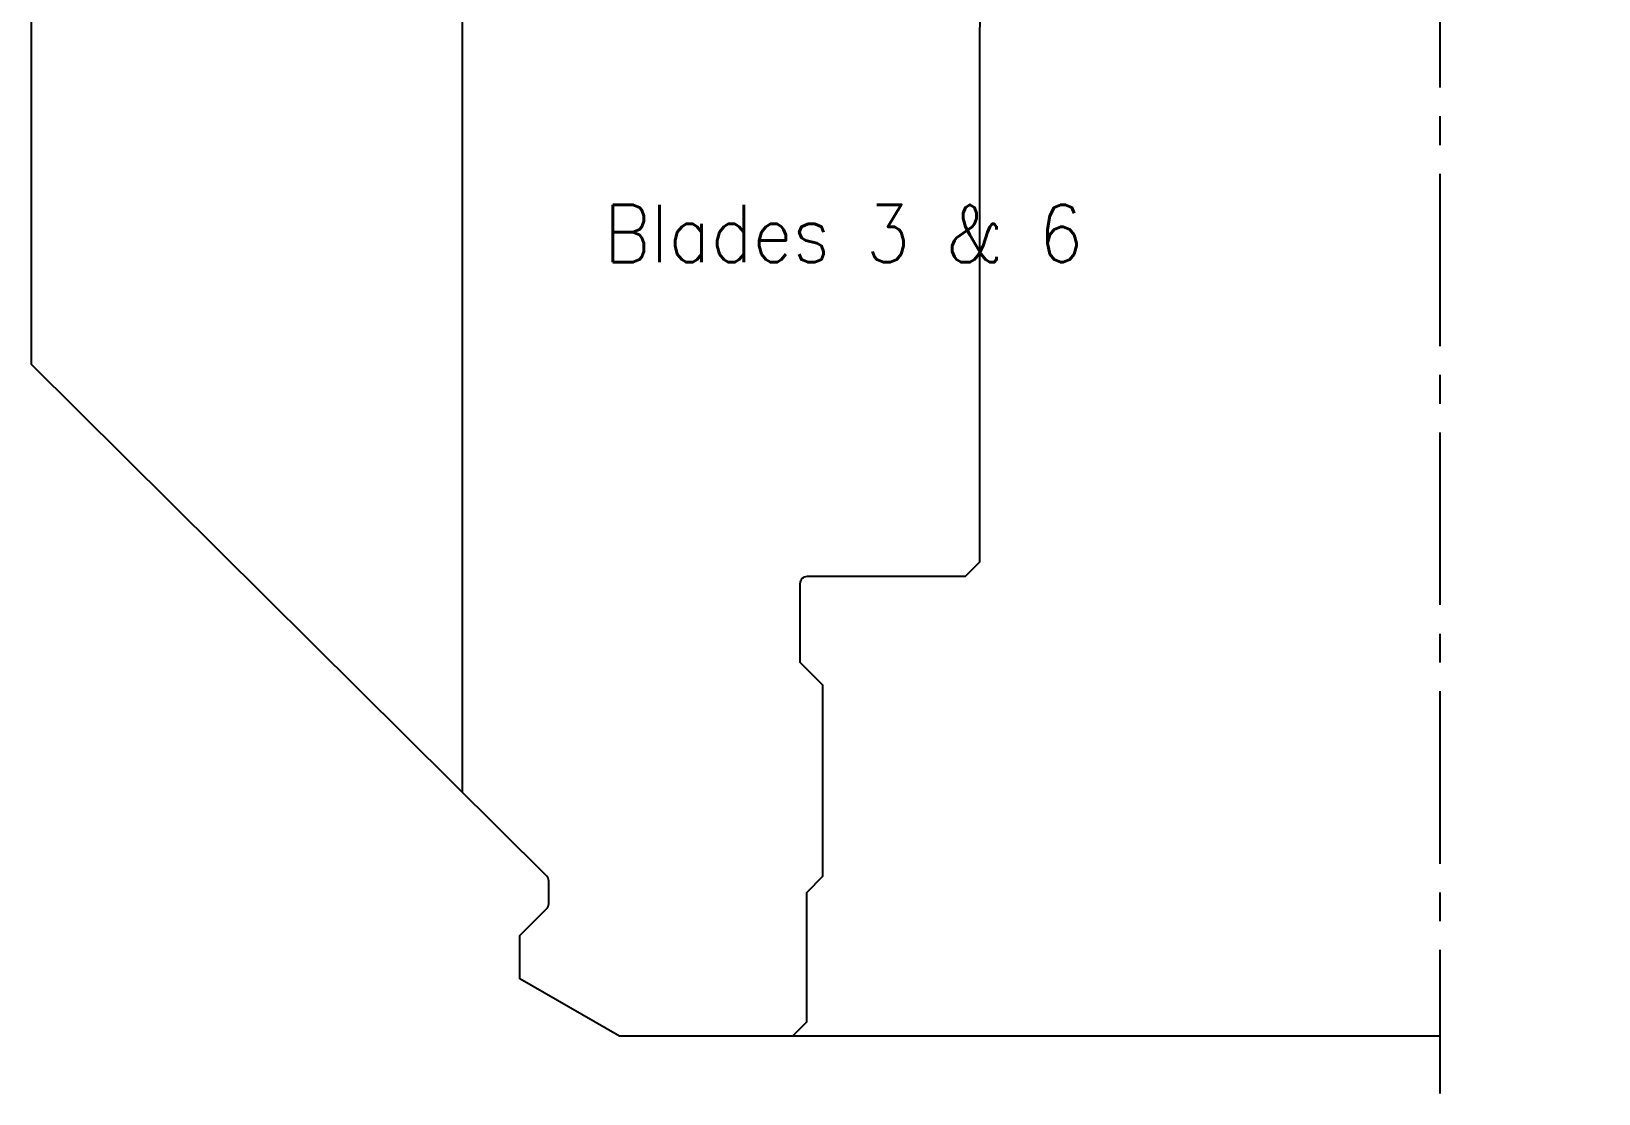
# Model space of a CAD drawing. Extents: x 0 to 34, y 0 to 24.5.
# Drawn here: x 18.82 to 25.64, y 9.97 to 14.59 of the extents above; entities that cross this region are included whole.
import ezdxf

# ---------------------------------------------------------------- set-up
doc = ezdxf.new("R2010")
doc.units = 0
doc.header["$MEASUREMENT"] = 0
doc.linetypes.add('CENTER2', pattern=[1.125, 0.75, -0.125, 0.125, -0.125])
doc.layers.get('0').update_dxf_attribs({"linetype": 'CONTINUOUS'})
doc.layers.get('Defpoints').update_dxf_attribs({"color": 10, "linetype": 'CONTINUOUS'})
for name, color, linetype in [('CDG-37977R1', 7, 'CONTINUOUS'), ('CLine', 5, 'CENTER2'), ('Dims', 4, 'CONTINUOUS'), ('TEXT', 3, 'CONTINUOUS')]:
    doc.layers.add(name, color=color, linetype=linetype)
doc.styles.add('RomanS', font='romans')
doc.dimstyles.get("Standard").update_dxf_attribs({"dimtxt": 0.094, "dimasz": 0.18, "dimexe": 0.0625, "dimexo": 0.0625, "dimgap": 0.09, "dimtad": 0, "dimtih": 1, "dimtoh": 1, "dimdec": 4, "dimzin": 4, "dimdsep": 46, "dimtxsty": 'RomanS', "dimcen": 0.09, "dimazin": 1, "dimtfac": 1, "dimtdec": 4, "dimtofl": 0, "dimtmove": 0, "dimatfit": 1, "dimfxl": 1, "dimtfill": 1, "dimtolj": 1, "dimtzin": 0, "dimarcsym": 0})

# ---------------------------------------------------------------- blocks, each defined once
blk = doc.blocks.new('*D210')
at = {"layer": 'Defpoints', "color": 0}
for p in [(24.9479, 19.5917), (24.9479, 18.1161), (22.2954, 17.884), (24.6374, 17.9118), (24.9479, 9.9667)]:
    blk.add_point(p, dxfattribs=at)
at = {"layer": 'Dims', "color": 0, "lineweight": -2}
for start, end in [(128.95379, 156.97689), (298.02311, 326.04621)]:
    blk.add_arc((24.9479, 18.1161), 0.3717, start, end, dxfattribs=at)
at = {"layer": 'Dims', "color": 0}
for points in [[(24.6354, 18.2567), (24.5762, 18.2661), (24.5776, 18.0837)], [(25.1298, 17.7588), (25.1153, 17.817), (24.9479, 17.7443)]]:
    blk.add_solid(points, dxfattribs=at)
at = {"layer": 'Dims', "color": 0, "insert": (25.3002, 18.2347), "char_height": 0.094, "attachment_point": 5, "style": 'RomanS', "bg_fill": 3, "box_fill_scale": 1.25, "bg_fill_color": 256, "bg_fill_true_color": 13158600, "bg_fill_transparency": 6239368}
blk.add_mtext('\\A1;85.00°', dxfattribs=at)
blk = doc.blocks.new('*D211')
at = {"layer": 'Defpoints', "color": 0}
for p in [(24.9479, 19.5917), (21.8104, 19.5192), (24.7119, 18.8766), (24.9479, 18.6786), (24.9479, 9.9667)]:
    blk.add_point(p, dxfattribs=at)
at = {"layer": 'Dims', "color": 0, "lineweight": -2}
blk.add_line((25.2401, 18.7764), (25.4201, 18.7764), dxfattribs=at)
for start, end in [(18.51308, 90), (22.07026, 56.03513), (198.96487, 232.92974)]:
    blk.add_arc((24.9479, 18.6786), 0.3081, start, end, dxfattribs=at)
at = {"layer": 'Dims', "color": 0}
for points in [[(25.1113, 18.9054), (25.1288, 18.9628), (24.9479, 18.9867)], [(24.6265, 18.5774), (24.6865, 18.5795), (24.6503, 18.7583)]]:
    blk.add_solid(points, dxfattribs=at)
at = {"layer": 'Dims', "color": 0, "insert": (25.716, 18.7764), "char_height": 0.094, "attachment_point": 5, "style": 'RomanS', "bg_fill": 3, "box_fill_scale": 1.25, "bg_fill_color": 256, "bg_fill_true_color": 13158600, "bg_fill_transparency": 3473463}
blk.add_mtext('\\A1;75.00°', dxfattribs=at)

msp = doc.modelspace()

# ---------------------------------------------------------------- linework, layer by layer
at = {"linetype": 'ByBlock', "flags": 128}
msp.add_lwpolyline([(20.69792, 11.27628), (20.69792, 16.14065, -0.3888787), (22.2954, 17.88399), (24.94792, 18.11605)], format="xyb", dxfattribs=at)
at = {"layer": 'CDG-37977R1', "color": 7, "linetype": 'Continuous', "flags": 128}
for points in [[(24.94792, 10.21665), (21.38093, 10.21665), (20.94792, 10.46665), (20.94792, 10.65415), (21.06377, 10.77, 0.1989124), (21.07292, 10.7921), (21.07292, 10.89114, 0.199913), (21.06368, 10.91332), (18.82292, 13.1369), (18.82292, 16.15415), (19.01042, 17.15415, -0.0211291), (19.21118, 18.029, -0.4124498), (21.81041, 19.51925), (24.94792, 18.67855)], [(22.13292, 10.21665), (22.19542, 10.27915), (22.19542, 10.84165), (22.26557, 10.9118), (22.26557, 11.74275), (22.16667, 11.84165), (22.16667, 12.1854, -0.4142136), (22.19792, 12.21665), (22.88542, 12.21665), (22.94792, 12.27915), (22.94792, 14.59165, -0.4142136), (23.44792, 15.09165), (24.94792, 15.09165)]]:
    msp.add_lwpolyline(points, format="xyb", dxfattribs=at)
at = {"layer": 'CLine'}
msp.add_line((24.94792, 19.59165), (24.94792, 9.96665), dxfattribs=at)

# ---------------------------------------------------------------- texts
at = {"layer": 'TEXT', "style": 'RomanS', "width": 0.9}
msp.add_text('Blades 3 & 6', height=0.25, dxfattribs=at).set_placement((21.3136, 13.58168))

# ---------------------------------------------------------------- next in the draw order: dimensions: what is measured, and where the dimension line sits
at = {"layer": 'Dims'}
dim = msp.add_angular_dim_2l(base=(24.63735, 17.91179), line1=((22.2954, 17.88399), (24.94792, 18.11605)), line2=((24.94792, 19.59165), (24.94792, 9.96665)), dimstyle='Standard', dxfattribs=at)
dim.commit()
dim.dimension.update_dxf_attribs({"geometry": '*D210', "text_midpoint": (25.30021, 18.23467), "dimtype": 162})

# ---------------------------------------------------------------- next in the draw order: dimensions: what is measured, and where the dimension line sits
dim = msp.add_angular_dim_2l(base=(24.71187, 18.87662), line1=((21.81041, 19.51925), (24.94792, 18.67855)), line2=((24.94792, 19.59165), (24.94792, 9.96665)), dimstyle='Standard', dxfattribs=at)
dim.commit()
dim.dimension.update_dxf_attribs({"geometry": '*D211', "text_midpoint": (25.71601, 18.77639)})

doc.saveas('drawing.dxf')
